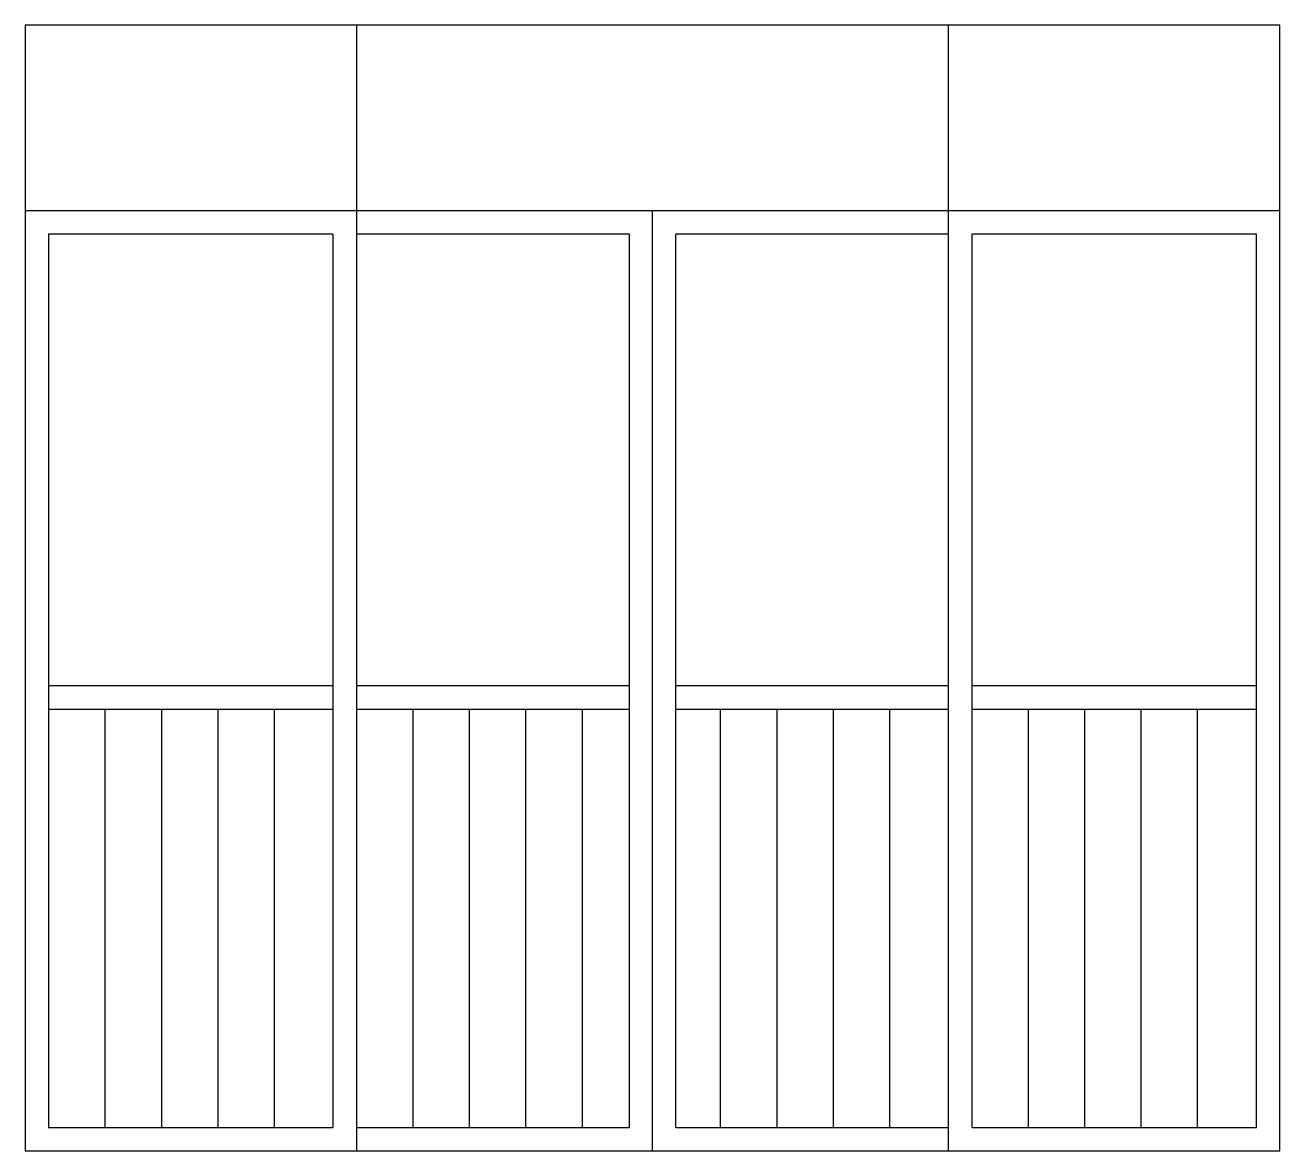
# Model space of a CAD drawing. Header units: millimetres. Extents: x 0 to 2670, y 0 to 2395.
import ezdxf

# ---------------------------------------------------------------- set-up
doc = ezdxf.new("R2010")
doc.units = ezdxf.units.MM

msp = doc.modelspace()

# ---------------------------------------------------------------- linework, layer by layer
for p, q in [((2670, 2395), (0, 2395)), ((0, 2395), (0, 2000)), ((705, 2395), (705, 2000)), ((1965, 2000), (1965, 2395)), ((2670, 2000), (2670, 2395)), ((2670, 2000), (0, 2000)), ((0, 2000), (0, 0)), ((705, 2000), (705, 0)), ((1335, 0), (1335, 2000)), ((1965, 0), (1965, 2000)), ((2670, 0), (2670, 2000)), ((50, 1950), (50, 50)), ((655, 1950), (50, 1950)), ((655, 1950), (655, 50)), ((1285, 1950), (705, 1950)), ((1285, 1950), (1285, 50)), ((1965, 1950), (1385, 1950)), ((1385, 50), (1385, 1950)), ((2015, 50), (2015, 1950)), ((2620, 1950), (2015, 1950)), ((2620, 50), (2620, 1950)), ((50, 990), (655, 990)), ((705, 990), (1285, 990)), ((1385, 990), (1965, 990)), ((2015, 990), (2620, 990)), ((50, 940), (655, 940)), ((705, 940), (1285, 940)), ((1385, 940), (1965, 940)), ((2015, 940), (2620, 940)), ((50, 50), (655, 50)), ((705, 50), (1285, 50)), ((1385, 50), (1965, 50)), ((2015, 50), (2620, 50)), ((0, 0), (2670, 0))]:
    msp.add_line(p, q)
at = {"color": 252}
for p, q in [((170, 940), (170, 50)), ((290, 940), (290, 50)), ((410, 940), (410, 50)), ((530, 940), (530, 50)), ((825, 940), (825, 50)), ((945, 940), (945, 50)), ((1065, 940), (1065, 50)), ((1185, 940), (1185, 50)), ((1480, 50), (1480, 940)), ((1600, 50), (1600, 940)), ((1720, 50), (1720, 940)), ((1840, 50), (1840, 940)), ((2135, 50), (2135, 940)), ((2255, 50), (2255, 940)), ((2375, 50), (2375, 940)), ((2495, 50), (2495, 940))]:
    msp.add_line(p, q, dxfattribs=at)
for points in [[(1185.1, 1520.3, 0, 0, 0), (875.1, 1520.3, 26.7, 0, 0), (775.1, 1520.3, 0, 0, 0)], [(1468.7, 1520.3, 0, 0, 0), (1778.8, 1520.3, 26.7, 0, 0), (1878.8, 1520.3, 0, 0, 0)]]:
    msp.add_lwpolyline(points, format="xyseb")

doc.saveas('drawing.dxf')
